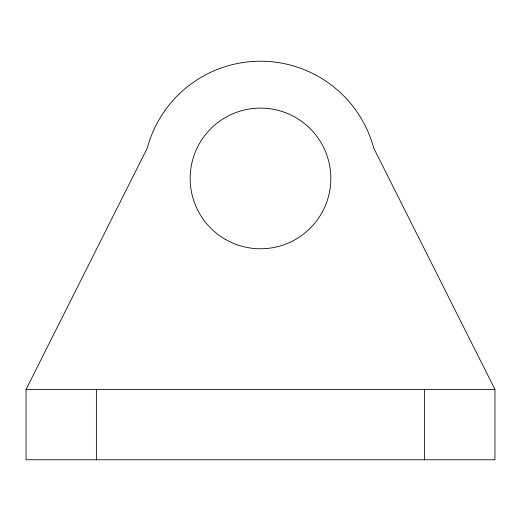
<?xml version="1.0" encoding="UTF-8"?>
<svg xmlns="http://www.w3.org/2000/svg" width="521" height="521" viewBox="0 0 521 521"><rect width="100%" height="100%" fill="white"/><g stroke="black" fill="none" stroke-linecap="round" stroke-linejoin="round"><path stroke-width="0.78" d="M26.05 389.447L147.267 148.101A117.225 117.225 0 0 1 373.733 148.101L494.95 389.447L494.95 459.782L26.05 459.782L26.05 389.447L494.95 389.447M424.615 389.447L424.615 459.782M96.385 389.447L96.385 459.782M225.333 239.354A70.335 70.335 0 0 0 330.835 178.442A70.335 70.335 0 0 0 225.333 117.531A70.335 70.335 0 0 0 225.333 239.354"/></g></svg>
